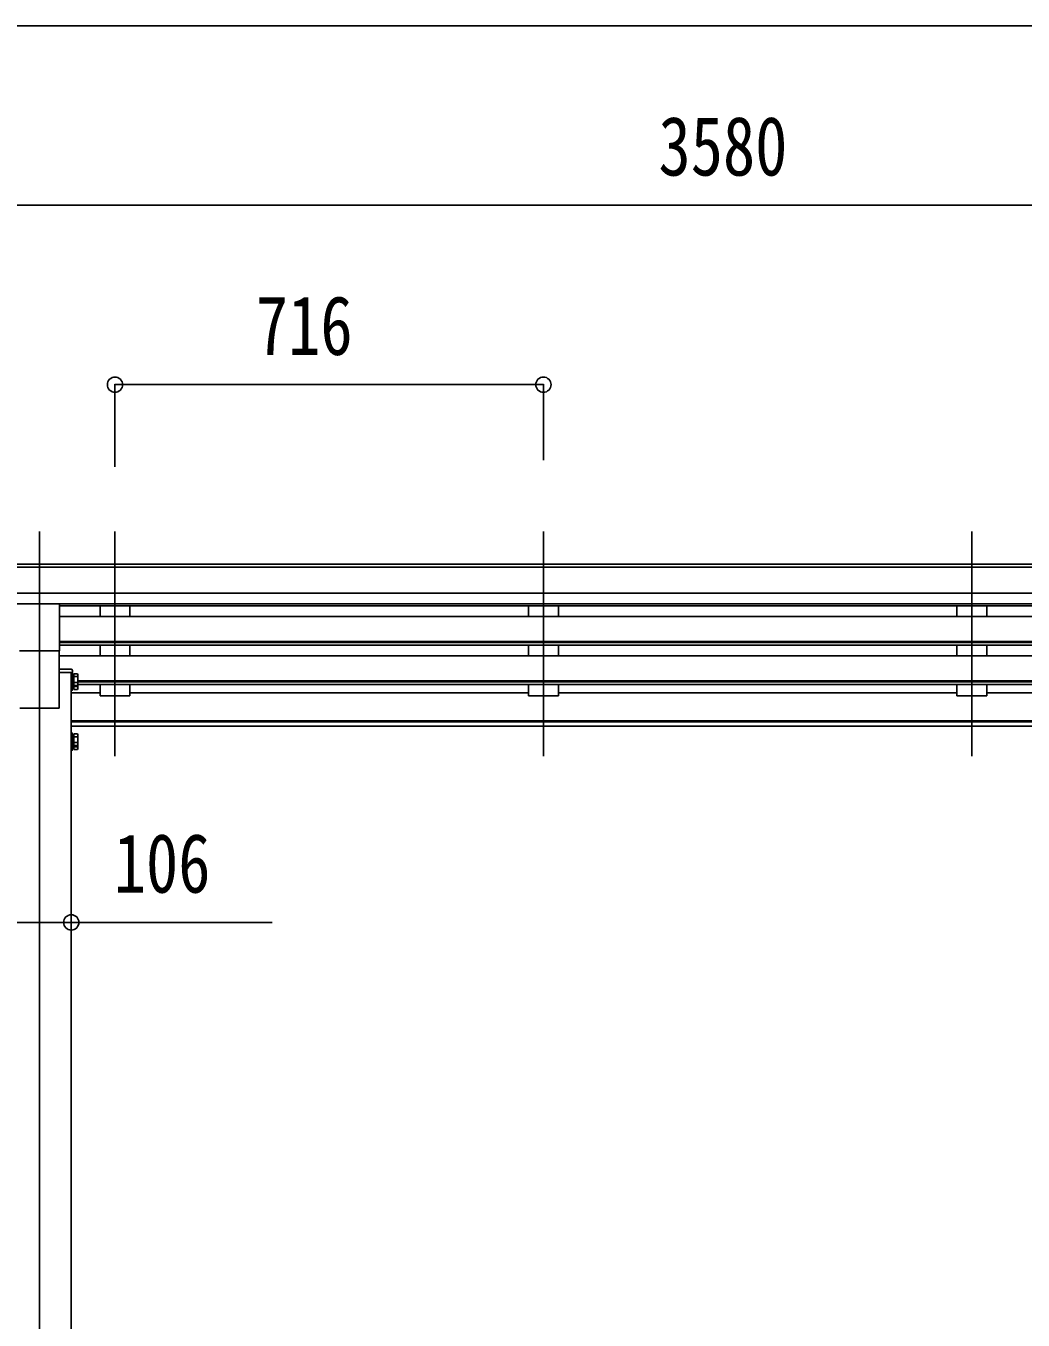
# Model space of a CAD drawing. Units: millimetres, scale not verified. Extents: x -12615 to 12615, y -8910 to 8910.
# Drawn here: x -2444 to -777, y -3238 to -1074 of the extents above; entities that cross this region are included whole.
import ezdxf
from ezdxf.enums import TextEntityAlignment as Align

# ---------------------------------------------------------------- set-up
doc = ezdxf.new("R2010")
doc.units = ezdxf.units.MM
doc.header["$LTSCALE"] = 40
for name, color, linetype in [('0-4_YKK_12', 2, 'Continuous'), ('0-5_YKK_13', 4, 'Continuous'), ('0-6_YKK_A1', 4, 'Continuous'), ('0-7_YKK_D', 6, 'Continuous')]:
    doc.layers.add(name, color=color, linetype=linetype)
doc.styles.add('ＭＳ ゴシック', font='')
doc.styles.get('ＭＳ ゴシック').set_extended_font_data('MS Gothic')

msp = doc.modelspace()

# ---------------------------------------------------------------- linework, layer by layer
at = {"layer": '0-4_YKK_12'}
for p, q in [((-2420.94, -1919.34), (-2420.94, -4915)), ((-2294.94, -1919.34), (-2294.94, -2295.34)), ((-1578.94, -1919.34), (-1578.94, -2295.34)), ((-862.94, -1919.34), (-862.94, -2295.34))]:
    msp.add_line(p, q, dxfattribs=at)
at = {"layer": '0-5_YKK_13'}
for p, q in [((-2387.44, -2119.19), (-2387.44, -2040.88)), ((-2454.44, -2119.19), (-2387.44, -2119.19)), ((-2387.94, -2149.84), (-2387.94, -2155.34)), ((-2368.16, -2149.84), (-2387.94, -2149.84)), ((-2366.34, -2158.36), (-2363.84, -2158.36)), ((-2366.34, -2158.36), (-2366.34, -2175.86)), ((-2363.84, -2157.29), (-2357.6, -2157.29)), ((-2363.84, -2157.29), (-2363.84, -2176.92)), ((-2363.84, -2162.2), (-2357.6, -2162.2)), ((-2356.84, -2158.61), (-2357.6, -2157.29)), ((-2356.84, -2158.61), (-2356.84, -2175.61)), ((-2367.94, -2184.9), (-2367.94, -2178.11)), ((-2366.34, -2166.36), (-2363.84, -2166.36)), ((-2366.34, -2167.86), (-2363.84, -2167.86)), ((-2363.84, -2175.86), (-2366.34, -2175.86)), ((-2366.34, -2175.86), (-2366.34, -2182.65)), ((-2363.84, -2182.65), (-2366.34, -2182.65)), ((-2363.84, -2172.02), (-2357.6, -2172.02)), ((-2363.84, -2175.86), (-2363.84, -2183.72)), ((-2363.84, -2176.92), (-2357.6, -2176.92)), ((-2363.84, -2178.81), (-2357.6, -2178.81)), ((-2363.84, -2183.72), (-2357.6, -2183.72)), ((-2356.84, -2175.61), (-2357.6, -2176.92)), ((-2356.84, -2182.4), (-2357.6, -2183.72)), ((-2356.84, -2175.61), (-2356.84, -2182.4)), ((-2366.34, -2258.91), (-2363.84, -2258.91)), ((-2366.34, -2258.91), (-2366.34, -2276.41)), ((-2366.34, -2266.91), (-2363.84, -2266.91)), ((-2366.34, -2268.41), (-2363.84, -2268.41)), ((-2363.84, -2257.84), (-2357.6, -2257.84)), ((-2363.84, -2257.84), (-2363.84, -2277.47)), ((-2363.84, -2262.75), (-2357.6, -2262.75)), ((-2363.84, -2272.57), (-2357.6, -2272.57)), ((-2356.84, -2259.16), (-2357.6, -2257.84)), ((-2356.84, -2259.16), (-2356.84, -2276.16)), ((-2367.94, -2285.45), (-2367.94, -2278.66)), ((-2363.84, -2276.41), (-2366.34, -2276.41)), ((-2366.34, -2276.41), (-2366.34, -2283.2)), ((-2363.84, -2283.2), (-2366.34, -2283.2)), ((-2363.84, -2276.41), (-2363.84, -2284.27)), ((-2363.84, -2277.47), (-2357.6, -2277.47)), ((-2363.84, -2279.36), (-2357.6, -2279.36)), ((-2363.84, -2284.27), (-2357.6, -2284.27)), ((-2356.84, -2276.16), (-2357.6, -2277.47)), ((-2356.84, -2282.95), (-2357.6, -2284.27)), ((-2356.84, -2276.16), (-2356.84, -2282.95))]:
    msp.add_line(p, q, dxfattribs=at)
for points in [[(-2387.94, -2155.34), (-2365.94, -2155.34), (-2366.16, -2151.72)], [(-2366.34, -2178.11), (-2366.34, -2184.9), (-2367.94, -2184.9)], [(-2366.34, -2278.66), (-2366.34, -2285.45), (-2367.94, -2285.45)]]:
    msp.add_lwpolyline(points, dxfattribs=at)
for points in [[(-2367.94, -2178.11), (-2367.94, -2156.11), (-2366.34, -2156.11), (-2366.34, -2178.11)], [(-2367.94, -2278.66), (-2367.94, -2256.66), (-2366.34, -2256.66), (-2366.34, -2278.66)]]:
    msp.add_lwpolyline(points, close=True, dxfattribs=at)
for centre, radius, start, end in [((-2368.16, -2151.84), 2, 3.5, 90), ((-2361.19, -2159.75), 4.34, 325.61575, 34.38425), ((-2373.08, -2167.11), 16.24, 342.41205, 17.58795), ((-2361.19, -2174.47), 4.34, 325.61575, 34.38425), ((-2373.08, -2173.9), 16.24, 342.41205, 353.28692), ((-2361.19, -2181.26), 4.34, 325.61575, 34.38425), ((-2361.19, -2260.3), 4.34, 325.61575, 34.38425), ((-2373.08, -2267.66), 16.24, 342.41205, 17.58795), ((-2361.19, -2275.02), 4.34, 325.61575, 34.38425), ((-2373.08, -2274.45), 16.24, 342.41205, 353.28692), ((-2361.19, -2281.81), 4.34, 325.61575, 34.38425)]:
    msp.add_arc(centre, radius, start, end, dxfattribs=at)
at = {"layer": '0-6_YKK_A1'}
for p, q in [((562.56, -1973.93), (-2994.44, -1973.93)), ((562.56, -1979.14), (-2994.44, -1979.14)), ((562.56, -2022.67), (-3004.44, -2022.67)), ((562.56, -2040.53), (-3004.44, -2040.53)), ((-54.44, -2043.77), (-2387.44, -2043.77)), ((-2319.94, -2043.77), (-2319.94, -2061.65)), ((-2269.94, -2043.77), (-2269.94, -2061.65)), ((-1603.94, -2043.77), (-1603.94, -2061.65)), ((-1553.94, -2043.77), (-1553.94, -2061.65)), ((-887.94, -2043.77), (-887.94, -2061.65)), ((-837.94, -2043.77), (-837.94, -2061.65)), ((-54.44, -2061.65), (-2387.44, -2061.65)), ((-2387.94, -2119.19), (-2387.94, -2215)), ((-54.44, -2103.53), (-2387.44, -2103.53)), ((-54.44, -2105.02), (-2387.44, -2105.02)), ((-54.44, -2109.34), (-2387.44, -2109.34)), ((-2319.94, -2109.34), (-2319.94, -2127.56)), ((-2269.94, -2127.56), (-2269.94, -2109.34)), ((-1603.94, -2109.34), (-1603.94, -2127.56)), ((-1553.94, -2127.56), (-1553.94, -2109.34)), ((-887.94, -2109.34), (-887.94, -2127.56)), ((-837.94, -2127.56), (-837.94, -2109.34)), ((-53.94, -2127.56), (-2387.44, -2127.56)), ((-2367.94, -2155.34), (-2387.94, -2155.34)), ((-2367.94, -2155.34), (-2367.94, -4715)), ((-85.04, -2169.44), (-2356.84, -2169.44)), ((-85.04, -2170.94), (-2356.84, -2170.94)), ((-85.04, -2175.26), (-2356.84, -2175.26)), ((-2319.94, -2175.26), (-2319.94, -2194.18)), ((-2269.94, -2175.26), (-2269.94, -2194.18)), ((-1603.94, -2175.26), (-1603.94, -2194.18)), ((-1553.94, -2175.26), (-1553.94, -2194.18)), ((-887.94, -2175.26), (-887.94, -2194.18)), ((-837.94, -2175.26), (-837.94, -2194.18)), ((-2319.94, -2189.17), (-2367.94, -2189.17)), ((-2269.94, -2194.18), (-2319.94, -2194.18)), ((-1603.94, -2189.17), (-2269.94, -2189.17)), ((-1553.94, -2194.18), (-1603.94, -2194.18)), ((-887.94, -2189.17), (-1553.94, -2189.17)), ((-837.94, -2194.18), (-887.94, -2194.18)), ((-171.94, -2189.17), (-837.94, -2189.17)), ((-2453.94, -2215), (-2387.94, -2215)), ((-73.94, -2236.18), (-2367.94, -2236.18)), ((-73.94, -2237.58), (-2367.94, -2237.58)), ((-73.94, -2245.27), (-2367.94, -2245.27))]:
    msp.add_line(p, q, dxfattribs=at)
at = {"layer": '0-7_YKK_D'}
for p, q in [((-6460.94, -1073.93), (439.06, -1073.93)), ((-3010.94, -1373.93), (569.06, -1373.93)), ((-2294.94, -1811.53), (-2294.94, -1672.93)), ((-2294.94, -1673.93), (-1578.94, -1673.93)), ((-1578.94, -1800.4), (-1578.94, -1672.93))]:
    msp.add_line(p, q, dxfattribs=at)
msp.add_lwpolyline([(-2473.94, -2573.18), (-2367.94, -2573.18), (-2032.14, -2573.18)], dxfattribs=at)
for centre in [(-2294.94, -1673.93), (-1578.94, -1673.93), (-2367.94, -2573.18)]:
    msp.add_circle(centre, 12.75, dxfattribs=at)

# ---------------------------------------------------------------- texts
at = {"layer": '0-7_YKK_D', "style": 'ＭＳ ゴシック', "width": 0.8}
for s, p in [('3580', (-1386.54, -1353.93)), ('716', (-2059.34, -1653.93)), ('106', (-2296.94, -2553.18))]:
    msp.add_text(s, height=98.97, dxfattribs=at).set_placement(p, align=Align.BOTTOM_LEFT)

doc.saveas('drawing.dxf')
